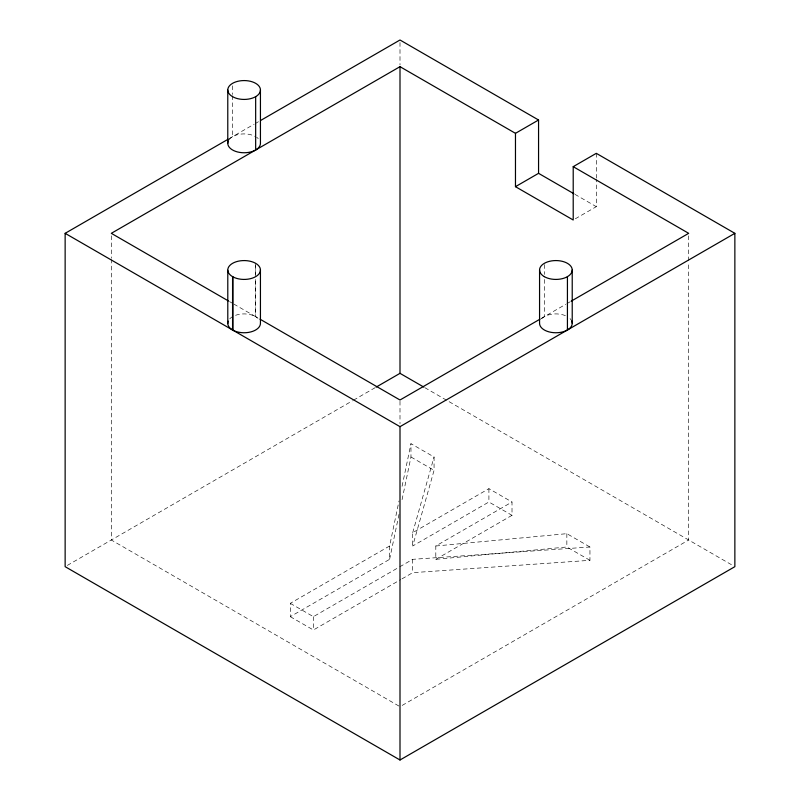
<?xml version="1.0" encoding="UTF-8"?>
<svg xmlns="http://www.w3.org/2000/svg" width="800" height="800" viewBox="0 0 800 800"><rect width="100%" height="100%" fill="white"/><g stroke="black" fill="none" stroke-linecap="round" stroke-linejoin="round"><path stroke-width="0.6" stroke-dasharray="4 3" d="M389.61 546L290.3 603.33L290.3 616.67L389.61 559.33L389.61 546L399.02 500.93M402.07 486.31L410.97 443.67L434.06 457L434.06 470.34L412.7 546L488.91 502L512.01 515.33L512.01 502L488.91 488.67L412.7 532.67L412.7 546M389.61 559.33L399.02 514.26M402.07 499.64L410.97 457L410.97 443.67M412.7 532.67L434.06 457M229.33 138.54L254.17 124.19M255.25 123.57L258.49 121.7M575.31 218.79L596.3 206.67L596.3 179.38M67.3 565.42L352.47 400.78M353.51 400.18L375.13 387.69M541.11 318.53L565.88 304.23M566.96 303.61L570.19 301.74M290.3 603.33L313.4 616.67L398.67 567.44M399.75 566.81L412.7 559.33L589.95 547L589.95 560.33L412.7 572.67L401.91 578.9M589.95 560.33L566.85 547L435.8 559.33L435.8 546L512.01 502M290.3 616.67L313.4 630L400.83 579.52M435.8 559.33L512.01 515.33M402.16 705.42L688.68 540L688.68 262M435.8 546L566.85 533.67L589.95 547M574.92 194.32L596.3 206.67M424.87 387.69L732.7 565.42M229.53 301.58L232.75 303.44M233.82 304.06L255.32 316.47L255.32 279.26M255.66 279.46L255.66 316.66L258.89 318.53M410.97 457L434.06 470.34M398.92 706.04L111.32 540L111.32 259.51M688.68 235.83L688.68 260.76M596.3 153.33L596.3 178.14M566.85 533.67L566.85 547M544.34 264.57L544.34 274.49M544.34 279.46L544.34 316.66M488.91 488.67L488.91 502M412.7 559.33L412.7 572.67M400 42.5L400 64.97M400 401.24L400 423.68M313.4 616.67L313.4 630M255.66 263.33L255.66 274.49M255.32 265.62L255.32 278.02M232.57 85.81L232.57 94.5M232.57 95.74L232.57 136.67M111.32 235.83L111.32 258.26M228.77 140.11A16.33 9.43 0 0 1 255.66 136.67M256.62 137.27A16.33 9.43 0 0 1 258.26 138.62M229.74 318.86A16.33 9.43 0 0 1 232.23 316.86M235.54 315.31A16.33 9.43 0 0 1 255.32 316.47M255.66 316.66A16.33 9.43 0 0 1 258.01 318.38M541.74 318.62A16.33 9.43 0 0 1 567.43 316.66M570.03 318.62A16.33 9.43 0 0 1 571.23 320.11"/><path stroke-width="1.2" d="M228.45 300.96L111.32 233.33L400 66.67L515.47 133.33L515.47 186.67L573.21 220L573.21 166.67L596.3 153.33L734.86 233.33L734.86 566.67L400 760L65.14 566.67L65.14 233.33L228.25 139.16M260.65 120.45L400 40L538.56 120L538.56 173.33L573.85 193.7M515.47 133.33L538.56 120M515.47 186.67L538.56 173.33M376.21 387.07L400 373.34L423.79 387.07M540.03 319.15L400 400L259.97 319.15M571.27 301.12L688.68 233.33L573.21 166.67M400 760L400 426.66L734.86 233.33M232.57 276.66L232.91 276.86A16.33 9.43 0 0 0 255.83 276.57A16.33 9.43 0 0 0 255.66 263.33L255.32 263.14A16.33 9.43 0 0 0 232.4 263.43A16.33 9.43 0 0 0 232.57 276.66L232.57 330L65.14 233.33M232.91 276.86L232.91 330.19L400 426.66M572.22 270L572.22 323.33M567.43 276.66L567.43 330M539.56 270L539.56 323.33A16.33 9.43 0 0 0 558.02 332.68A16.33 9.43 0 0 0 571.66 320.89M400 66.67L400 373.34M260.44 90L260.44 143.33A16.33 9.43 0 0 1 241.98 152.68A16.33 9.43 0 0 1 228.34 140.89M260.44 269.72L260.44 323.05A16.33 9.43 0 0 1 250.81 331.93A16.33 9.43 0 0 1 232.91 330.19M255.66 96.67L255.66 150M227.78 90L227.78 143.33M227.79 270.28L227.79 323.61M232.57 330A16.33 9.43 0 0 1 228.22 321.16M232.57 96.67A16.33 9.43 0 0 0 259.89 92.44A16.33 9.43 0 0 0 239.89 80.89A16.33 9.43 0 0 0 232.57 96.67M544.34 276.66A16.33 9.43 0 0 0 571.66 272.44A16.33 9.43 0 0 0 551.66 260.89A16.33 9.43 0 0 0 544.34 276.66"/></g></svg>
